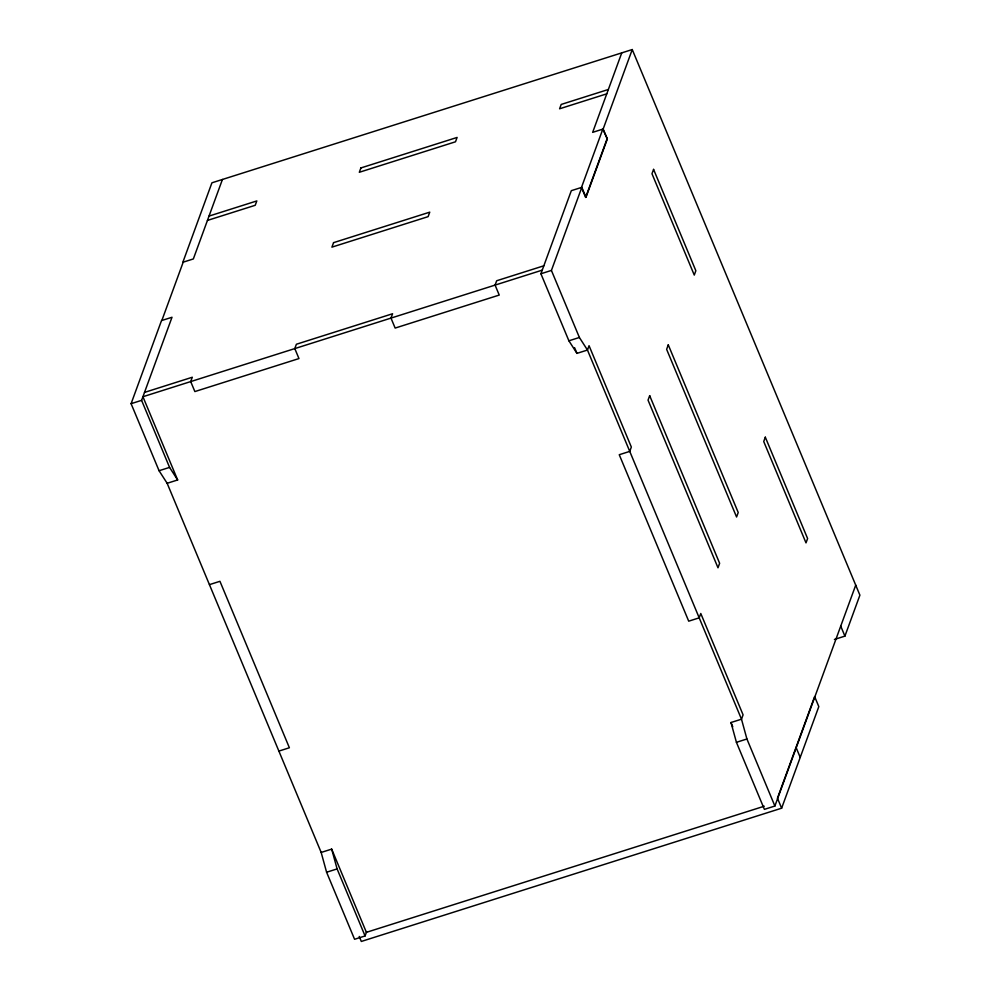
<?xml version="1.0" encoding="UTF-8"?>
<svg xmlns="http://www.w3.org/2000/svg" width="991" height="991" viewBox="0 0 991 991"><rect width="100%" height="100%" fill="white"/><g stroke="black" fill="none" stroke-linecap="round" stroke-linejoin="round"><path stroke-width="1.49" d="M131.097 403.684L161.508 320.589L172 317.269L141.602 400.352L169.572 467.393L177.649 479.966L167.145 483.286L159.068 470.725L131.097 403.684L141.602 400.352M161.855 320.477L183.199 262.157M222.43 179.47L193.344 258.948L182.852 262.268L211.925 182.802L632.246 49.55L859.903 595.17L844.914 636.123L834.41 639.455M581.816 187.349L551.417 270.432L579.388 337.473L587.465 350.046L741.491 719.193L730.986 722.513L736.424 742.321L764.395 809.362L774.888 806.03L746.917 738.989L741.491 719.193L743.077 714.845L700.786 613.503L699.2 617.839L688.708 621.171L619.251 454.72L629.756 451.388L631.341 447.052L589.05 345.698L587.465 350.046L576.96 353.366L568.896 340.805L540.913 273.764L571.324 190.668L581.816 187.349L585.991 197.32L607.334 139L603.16 129.016L632.246 49.55M621.753 52.882L592.668 132.348L603.16 129.016M606.975 139.112L585.631 197.432L581.469 187.448L602.813 129.127L607.334 139M167.145 483.286L321.171 852.446L326.596 872.241L354.58 939.282L365.072 935.95L366.67 931.602M774.888 806.03L855.728 585.148M781.626 808.198L818.814 706.608L814.627 696.586L777.452 798.189L781.626 808.198L361.319 941.45L359.225 936.445M209.027 216.088L256.818 200.938L255.22 205.286L207.441 220.423M608.35 89.487L561.191 104.439L559.605 108.787L606.765 93.835M144.513 392.399L192.291 377.249L190.706 381.585L194.868 391.569L298.96 358.569L294.798 348.584L296.383 344.249L392.572 313.751L390.987 318.099L395.149 328.071L499.241 295.07L495.079 285.098L496.677 280.75L543.824 265.799M542.238 270.147L142.927 396.734L177.649 479.966M540.913 273.764L551.417 270.432M159.068 470.725L169.572 467.393M568.896 340.805L579.388 337.473M209.435 584.64L219.94 581.308L289.384 747.759L278.892 751.091M321.171 852.446L331.675 849.114L366.397 932.333L764.247 806.216M326.596 872.241L337.101 868.909L365.072 935.95M736.424 742.321L746.917 738.989M840.74 626.114L844.914 636.123M796.046 747.387L800.22 757.409M574.607 347.73L576.96 353.366M730.986 722.513L732.758 726.75M331.675 849.114L337.101 868.909M333.571 242.646L331.923 247.143L428.112 216.645L429.747 212.161L333.571 242.646M360.91 167.937L359.324 172.273L455.501 141.787L457.099 137.439L360.91 167.937M653.577 169.387L651.979 173.735L694.27 275.077L695.855 270.741L653.577 169.387M649.675 395.657L648.04 400.141L717.992 567.781L719.627 563.297L649.675 395.657M668.268 344.856L666.633 349.34L736.573 516.992L738.221 512.508L668.268 344.856M765.312 437.192L763.727 441.528L806.005 542.882L807.603 538.534L765.312 437.192"/></g></svg>
